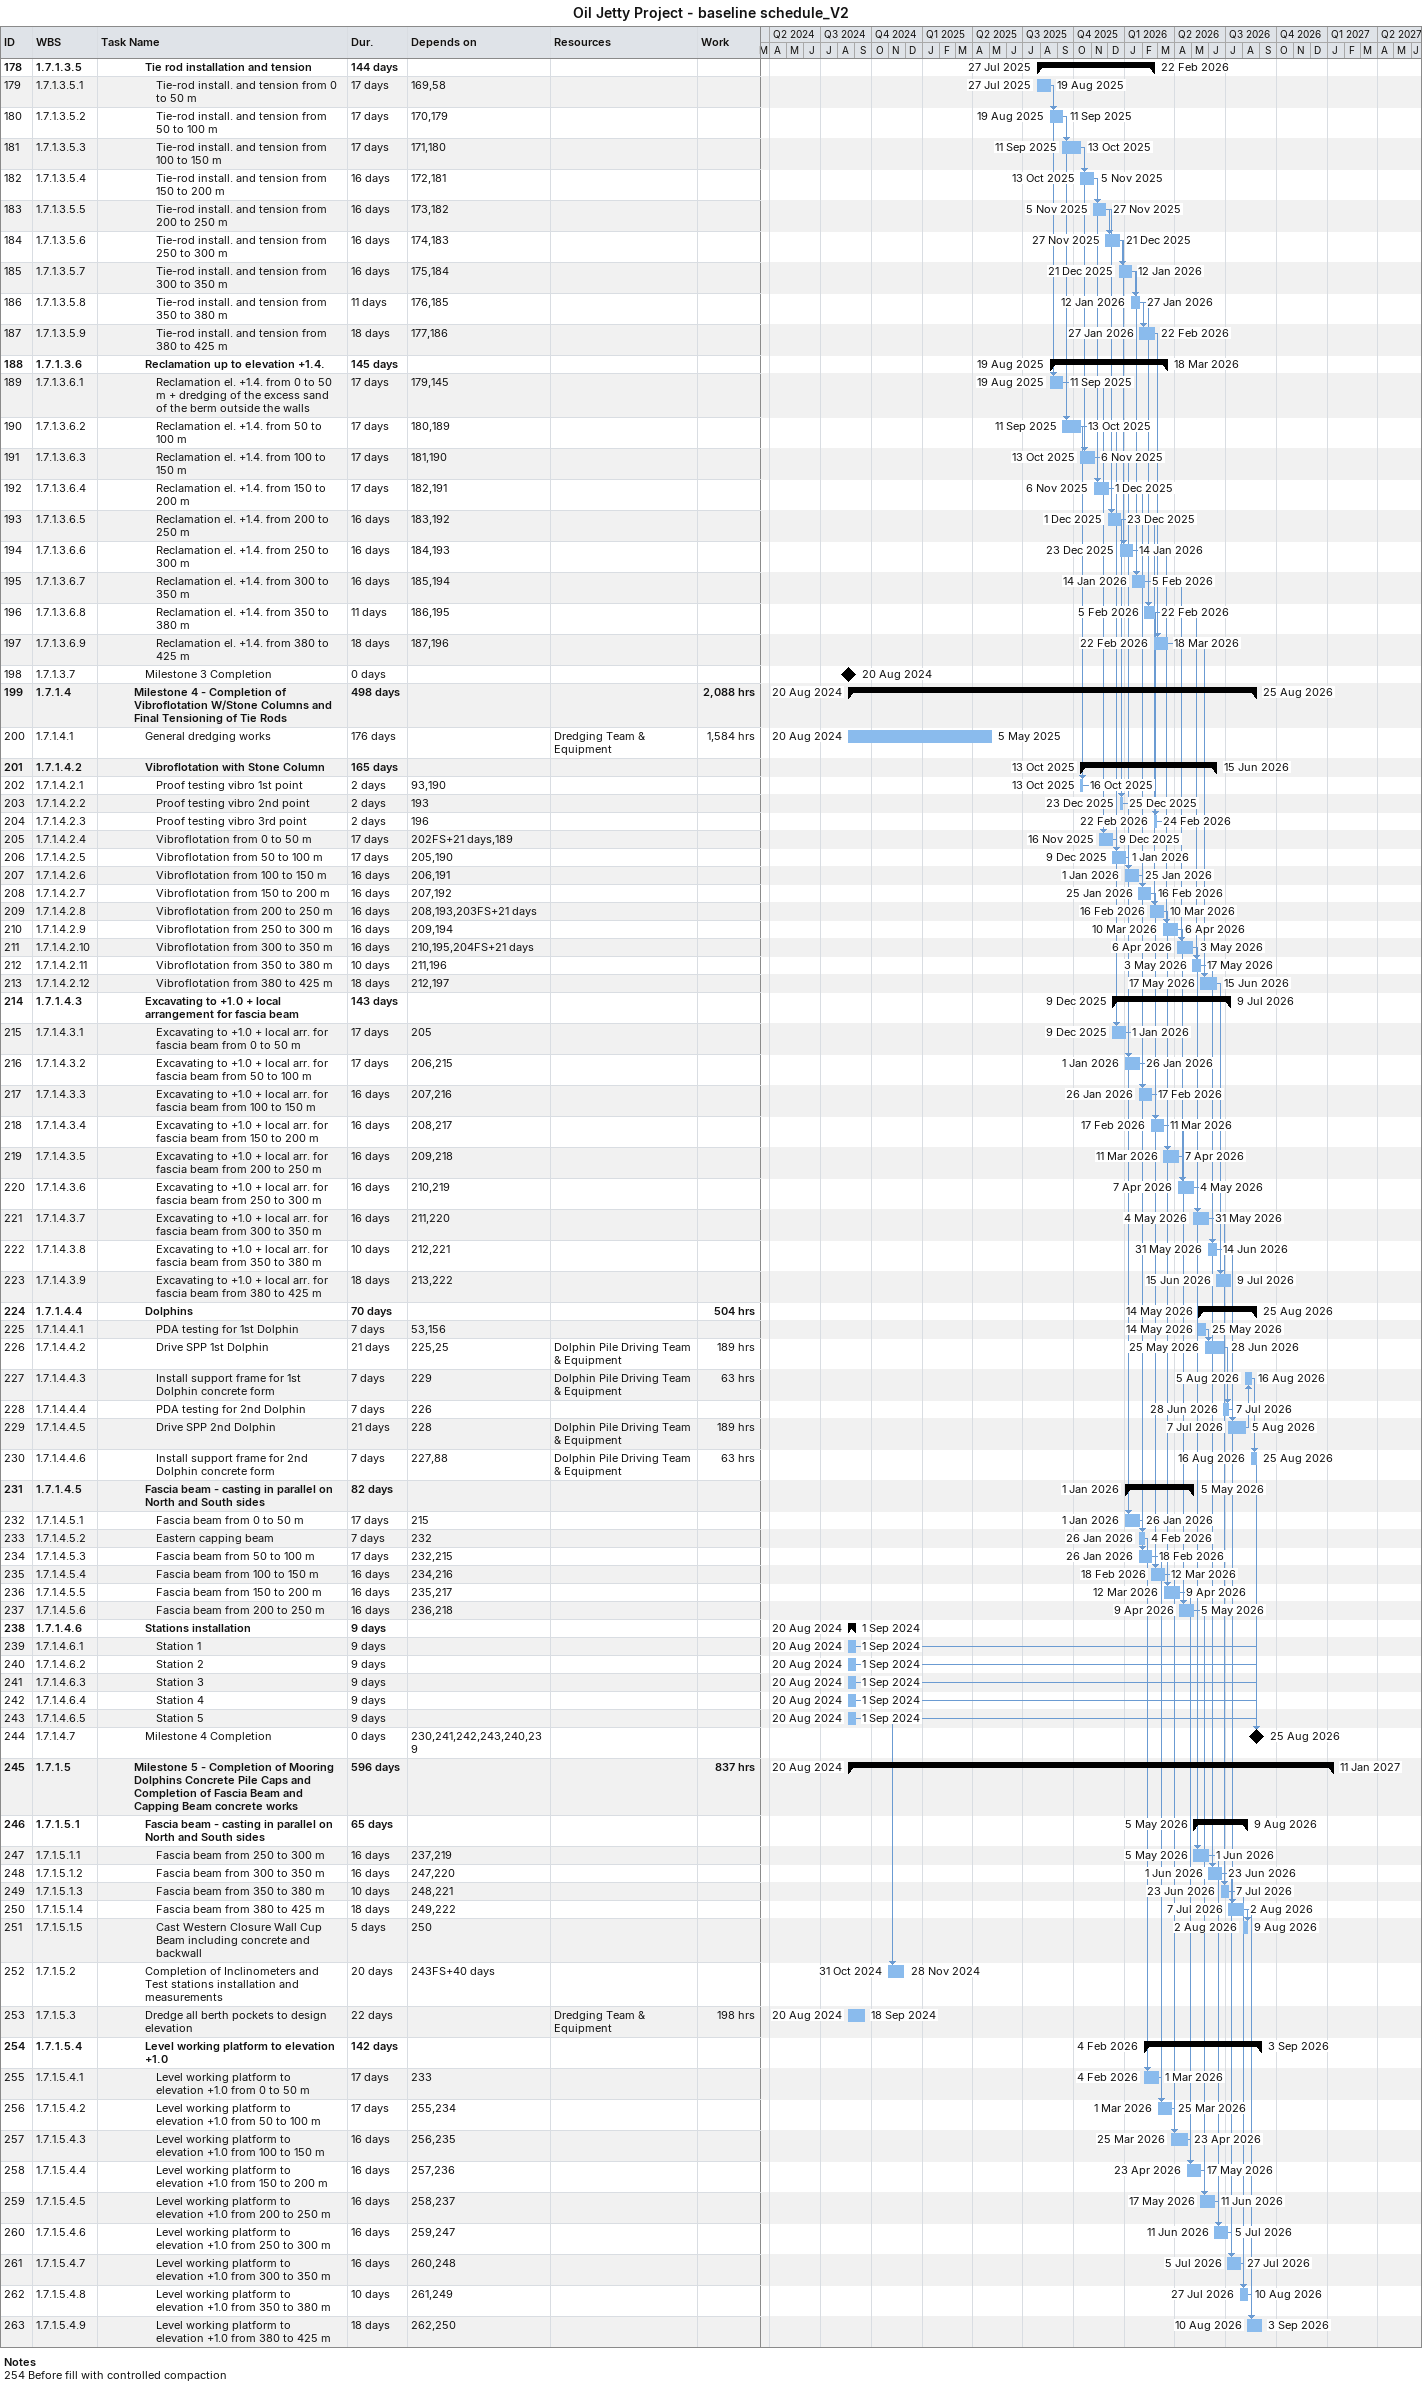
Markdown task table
Oil Jetty Project - baseline schedule_V2

| ID | WBS | Task | Duration | Start | Finish | Predecessors | Resources | Work (h) |
|---|---|---|---|---|---|---|---|---|
| 178 | 1.7.1.3.5 | **Tie rod installation and tension** | 144d | 2025-07-27 | 2026-02-22 |  |  |  |
| 179 | 1.7.1.3.5.1 | Tie-rod install. and tension from 0 to 50 m | 17d | 2025-07-27 | 2025-08-19 | 169, 58 |  |  |
| 180 | 1.7.1.3.5.2 | Tie-rod install. and tension from 50 to 100 m | 17d | 2025-08-19 | 2025-09-11 | 170, 179 |  |  |
| 181 | 1.7.1.3.5.3 | Tie-rod install. and tension from 100 to 150 m | 17d | 2025-09-11 | 2025-10-13 | 171, 180 |  |  |
| 182 | 1.7.1.3.5.4 | Tie-rod install. and tension from 150 to 200 m | 16d | 2025-10-13 | 2025-11-05 | 172, 181 |  |  |
| 183 | 1.7.1.3.5.5 | Tie-rod install. and tension from 200 to 250 m | 16d | 2025-11-05 | 2025-11-27 | 173, 182 |  |  |
| 184 | 1.7.1.3.5.6 | Tie-rod install. and tension from 250 to 300 m | 16d | 2025-11-27 | 2025-12-21 | 174, 183 |  |  |
| 185 | 1.7.1.3.5.7 | Tie-rod install. and tension from 300 to 350 m | 16d | 2025-12-21 | 2026-01-12 | 175, 184 |  |  |
| 186 | 1.7.1.3.5.8 | Tie-rod install. and tension from 350 to 380 m | 11d | 2026-01-12 | 2026-01-27 | 176, 185 |  |  |
| 187 | 1.7.1.3.5.9 | Tie-rod install. and tension from 380 to 425 m | 18d | 2026-01-27 | 2026-02-22 | 177, 186 |  |  |
| 188 | 1.7.1.3.6 | **Reclamation up to elevation +1.4.** | 145d | 2025-08-19 | 2026-03-18 |  |  |  |
| 189 | 1.7.1.3.6.1 | Reclamation el. +1.4. from 0 to 50 m + dredging of the excess sand of the berm outside the walls | 17d | 2025-08-19 | 2025-09-11 | 179, 145 |  |  |
| 190 | 1.7.1.3.6.2 | Reclamation el. +1.4. from 50 to 100 m | 17d | 2025-09-11 | 2025-10-13 | 180, 189 |  |  |
| 191 | 1.7.1.3.6.3 | Reclamation el. +1.4. from 100 to 150 m | 17d | 2025-10-13 | 2025-11-06 | 181, 190 |  |  |
| 192 | 1.7.1.3.6.4 | Reclamation el. +1.4. from 150 to 200 m | 17d | 2025-11-06 | 2025-12-01 | 182, 191 |  |  |
| 193 | 1.7.1.3.6.5 | Reclamation el. +1.4. from 200 to 250 m | 16d | 2025-12-01 | 2025-12-23 | 183, 192 |  |  |
| 194 | 1.7.1.3.6.6 | Reclamation el. +1.4. from 250 to 300 m | 16d | 2025-12-23 | 2026-01-14 | 184, 193 |  |  |
| 195 | 1.7.1.3.6.7 | Reclamation el. +1.4. from 300 to 350 m | 16d | 2026-01-14 | 2026-02-05 | 185, 194 |  |  |
| 196 | 1.7.1.3.6.8 | Reclamation el. +1.4. from 350 to 380 m | 11d | 2026-02-05 | 2026-02-22 | 186, 195 |  |  |
| 197 | 1.7.1.3.6.9 | Reclamation el. +1.4. from 380 to 425 m | 18d | 2026-02-22 | 2026-03-18 | 187, 196 |  |  |
| 198 | 1.7.1.3.7 | Milestone 3 Completion | 0d | 2024-08-20 | 2024-08-20 |  |  |  |
| 199 | 1.7.1.4 | **Milestone 4 - Completion of Vibroflotation W/Stone Columns and Final Tensioning of Tie Rods** | 498d | 2024-08-20 | 2026-08-25 |  |  | 2088 |
| 200 | 1.7.1.4.1 | General dredging works | 176d | 2024-08-20 | 2025-05-05 |  | Dredging Team & Equipment | 1584 |
| 201 | 1.7.1.4.2 | **Vibroflotation with Stone Column** | 165d | 2025-10-13 | 2026-06-15 |  |  |  |
| 202 | 1.7.1.4.2.1 | Proof testing vibro 1st point | 2d | 2025-10-13 | 2025-10-16 | 93, 190 |  |  |
| 203 | 1.7.1.4.2.2 | Proof testing vibro 2nd point | 2d | 2025-12-23 | 2025-12-25 | 193 |  |  |
| 204 | 1.7.1.4.2.3 | Proof testing vibro 3rd point | 2d | 2026-02-22 | 2026-02-24 | 196 |  |  |
| 205 | 1.7.1.4.2.4 | Vibroflotation from 0 to 50 m | 17d | 2025-11-16 | 2025-12-09 | 202FS+21d, 189 |  |  |
| 206 | 1.7.1.4.2.5 | Vibroflotation from 50 to 100 m | 17d | 2025-12-09 | 2026-01-01 | 205, 190 |  |  |
| 207 | 1.7.1.4.2.6 | Vibroflotation from 100 to 150 m | 16d | 2026-01-01 | 2026-01-25 | 206, 191 |  |  |
| 208 | 1.7.1.4.2.7 | Vibroflotation from 150 to 200 m | 16d | 2026-01-25 | 2026-02-16 | 207, 192 |  |  |
| 209 | 1.7.1.4.2.8 | Vibroflotation from 200 to 250 m | 16d | 2026-02-16 | 2026-03-10 | 208, 193, 203FS+21d |  |  |
| 210 | 1.7.1.4.2.9 | Vibroflotation from 250 to 300 m | 16d | 2026-03-10 | 2026-04-06 | 209, 194 |  |  |
| 211 | 1.7.1.4.2.10 | Vibroflotation from 300 to 350 m | 16d | 2026-04-06 | 2026-05-03 | 210, 195, 204FS+21d |  |  |
| 212 | 1.7.1.4.2.11 | Vibroflotation from 350 to 380 m | 10d | 2026-05-03 | 2026-05-17 | 211, 196 |  |  |
| 213 | 1.7.1.4.2.12 | Vibroflotation from 380 to 425 m | 18d | 2026-05-17 | 2026-06-15 | 212, 197 |  |  |
| 214 | 1.7.1.4.3 | **Excavating to +1.0 + local arrangement for fascia beam** | 143d | 2025-12-09 | 2026-07-09 |  |  |  |
| 215 | 1.7.1.4.3.1 | Excavating to +1.0 + local arr. for fascia beam from 0 to 50 m | 17d | 2025-12-09 | 2026-01-01 | 205 |  |  |
| 216 | 1.7.1.4.3.2 | Excavating to +1.0 + local arr. for fascia beam from 50 to 100 m | 17d | 2026-01-01 | 2026-01-26 | 206, 215 |  |  |
| 217 | 1.7.1.4.3.3 | Excavating to +1.0 + local arr. for fascia beam from 100 to 150 m | 16d | 2026-01-26 | 2026-02-17 | 207, 216 |  |  |
| 218 | 1.7.1.4.3.4 | Excavating to +1.0 + local arr. for fascia beam from 150 to 200 m | 16d | 2026-02-17 | 2026-03-11 | 208, 217 |  |  |
| 219 | 1.7.1.4.3.5 | Excavating to +1.0 + local arr. for fascia beam from 200 to 250 m | 16d | 2026-03-11 | 2026-04-07 | 209, 218 |  |  |
| 220 | 1.7.1.4.3.6 | Excavating to +1.0 + local arr. for fascia beam from 250 to 300 m | 16d | 2026-04-07 | 2026-05-04 | 210, 219 |  |  |
| 221 | 1.7.1.4.3.7 | Excavating to +1.0 + local arr. for fascia beam from 300 to 350 m | 16d | 2026-05-04 | 2026-05-31 | 211, 220 |  |  |
| 222 | 1.7.1.4.3.8 | Excavating to +1.0 + local arr. for fascia beam from 350 to 380 m | 10d | 2026-05-31 | 2026-06-14 | 212, 221 |  |  |
| 223 | 1.7.1.4.3.9 | Excavating to +1.0 + local arr. for fascia beam from 380 to 425 m | 18d | 2026-06-15 | 2026-07-09 | 213, 222 |  |  |
| 224 | 1.7.1.4.4 | **Dolphins** | 70d | 2026-05-14 | 2026-08-25 |  |  | 504 |
| 225 | 1.7.1.4.4.1 | PDA testing for 1st Dolphin | 7d | 2026-05-14 | 2026-05-25 | 53, 156 |  |  |
| 226 | 1.7.1.4.4.2 | Drive SPP 1st Dolphin | 21d | 2026-05-25 | 2026-06-28 | 225, 25 | Dolphin Pile Driving Team & Equipment | 189 |
| 227 | 1.7.1.4.4.3 | Install support frame for 1st Dolphin concrete form | 7d | 2026-08-05 | 2026-08-16 | 229 | Dolphin Pile Driving Team & Equipment | 63 |
| 228 | 1.7.1.4.4.4 | PDA testing for 2nd Dolphin | 7d | 2026-06-28 | 2026-07-07 | 226 |  |  |
| 229 | 1.7.1.4.4.5 | Drive SPP 2nd Dolphin | 21d | 2026-07-07 | 2026-08-05 | 228 | Dolphin Pile Driving Team & Equipment | 189 |
| 230 | 1.7.1.4.4.6 | Install support frame for 2nd Dolphin concrete form | 7d | 2026-08-16 | 2026-08-25 | 227, 88 | Dolphin Pile Driving Team & Equipment | 63 |
| 231 | 1.7.1.4.5 | **Fascia beam - casting in parallel on North and South sides** | 82d | 2026-01-01 | 2026-05-05 |  |  |  |
| 232 | 1.7.1.4.5.1 | Fascia beam from 0 to 50 m | 17d | 2026-01-01 | 2026-01-26 | 215 |  |  |
| 233 | 1.7.1.4.5.2 | Eastern capping beam | 7d | 2026-01-26 | 2026-02-04 | 232 |  |  |
| 234 | 1.7.1.4.5.3 | Fascia beam from 50 to 100 m | 17d | 2026-01-26 | 2026-02-18 | 232, 215 |  |  |
| 235 | 1.7.1.4.5.4 | Fascia beam from 100 to 150 m | 16d | 2026-02-18 | 2026-03-12 | 234, 216 |  |  |
| 236 | 1.7.1.4.5.5 | Fascia beam from 150 to 200 m | 16d | 2026-03-12 | 2026-04-09 | 235, 217 |  |  |
| 237 | 1.7.1.4.5.6 | Fascia beam from 200 to 250 m | 16d | 2026-04-09 | 2026-05-05 | 236, 218 |  |  |
| 238 | 1.7.1.4.6 | **Stations installation** | 9d | 2024-08-20 | 2024-09-01 |  |  |  |
| 239 | 1.7.1.4.6.1 | Station 1 | 9d | 2024-08-20 | 2024-09-01 |  |  |  |
| 240 | 1.7.1.4.6.2 | Station 2 | 9d | 2024-08-20 | 2024-09-01 |  |  |  |
| 241 | 1.7.1.4.6.3 | Station 3 | 9d | 2024-08-20 | 2024-09-01 |  |  |  |
| 242 | 1.7.1.4.6.4 | Station 4 | 9d | 2024-08-20 | 2024-09-01 |  |  |  |
| 243 | 1.7.1.4.6.5 | Station 5 | 9d | 2024-08-20 | 2024-09-01 |  |  |  |
| 244 | 1.7.1.4.7 | Milestone 4 Completion | 0d | 2026-08-25 | 2026-08-25 | 230, 241, 242, 243, 240, 239 |  |  |
| 245 | 1.7.1.5 | **Milestone 5 - Completion of Mooring Dolphins Concrete Pile Caps and Completion of Fascia Beam and Capping Beam concrete works** | 596d | 2024-08-20 | 2027-01-11 |  |  | 837 |
| 246 | 1.7.1.5.1 | **Fascia beam - casting in parallel on North and South sides** | 65d | 2026-05-05 | 2026-08-09 |  |  |  |
| 247 | 1.7.1.5.1.1 | Fascia beam from 250 to 300 m | 16d | 2026-05-05 | 2026-06-01 | 237, 219 |  |  |
| 248 | 1.7.1.5.1.2 | Fascia beam from 300 to 350 m | 16d | 2026-06-01 | 2026-06-23 | 247, 220 |  |  |
| 249 | 1.7.1.5.1.3 | Fascia beam from 350 to 380 m | 10d | 2026-06-23 | 2026-07-07 | 248, 221 |  |  |
| 250 | 1.7.1.5.1.4 | Fascia beam from 380 to 425 m | 18d | 2026-07-07 | 2026-08-02 | 249, 222 |  |  |
| 251 | 1.7.1.5.1.5 | Cast Western Closure Wall Cup Beam including concrete and backwall | 5d | 2026-08-02 | 2026-08-09 | 250 |  |  |
| 252 | 1.7.1.5.2 | Completion of Inclinometers and Test stations installation and measurements | 20d | 2024-10-31 | 2024-11-28 | 243FS+40d |  |  |
| 253 | 1.7.1.5.3 | Dredge all berth pockets to design elevation | 22d | 2024-08-20 | 2024-09-18 |  | Dredging Team & Equipment | 198 |
| 254 | 1.7.1.5.4 | **Level working platform to elevation +1.0** | 142d | 2026-02-04 | 2026-09-03 |  |  |  |
| 255 | 1.7.1.5.4.1 | Level working platform to elevation +1.0 from 0 to 50 m | 17d | 2026-02-04 | 2026-03-01 | 233 |  |  |
| 256 | 1.7.1.5.4.2 | Level working platform to elevation +1.0 from 50 to 100 m | 17d | 2026-03-01 | 2026-03-25 | 255, 234 |  |  |
| 257 | 1.7.1.5.4.3 | Level working platform to elevation +1.0 from 100 to 150 m | 16d | 2026-03-25 | 2026-04-23 | 256, 235 |  |  |
| 258 | 1.7.1.5.4.4 | Level working platform to elevation +1.0 from 150 to 200 m | 16d | 2026-04-23 | 2026-05-17 | 257, 236 |  |  |
| 259 | 1.7.1.5.4.5 | Level working platform to elevation +1.0 from 200 to 250 m | 16d | 2026-05-17 | 2026-06-11 | 258, 237 |  |  |
| 260 | 1.7.1.5.4.6 | Level working platform to elevation +1.0 from 250 to 300 m | 16d | 2026-06-11 | 2026-07-05 | 259, 247 |  |  |
| 261 | 1.7.1.5.4.7 | Level working platform to elevation +1.0 from 300 to 350 m | 16d | 2026-07-05 | 2026-07-27 | 260, 248 |  |  |
| 262 | 1.7.1.5.4.8 | Level working platform to elevation +1.0 from 350 to 380 m | 10d | 2026-07-27 | 2026-08-10 | 261, 249 |  |  |
| 263 | 1.7.1.5.4.9 | Level working platform to elevation +1.0 from 380 to 425 m | 18d | 2026-08-10 | 2026-09-03 | 262, 250 |  |  |

Notes
- 254: Before fill with controlled compaction
